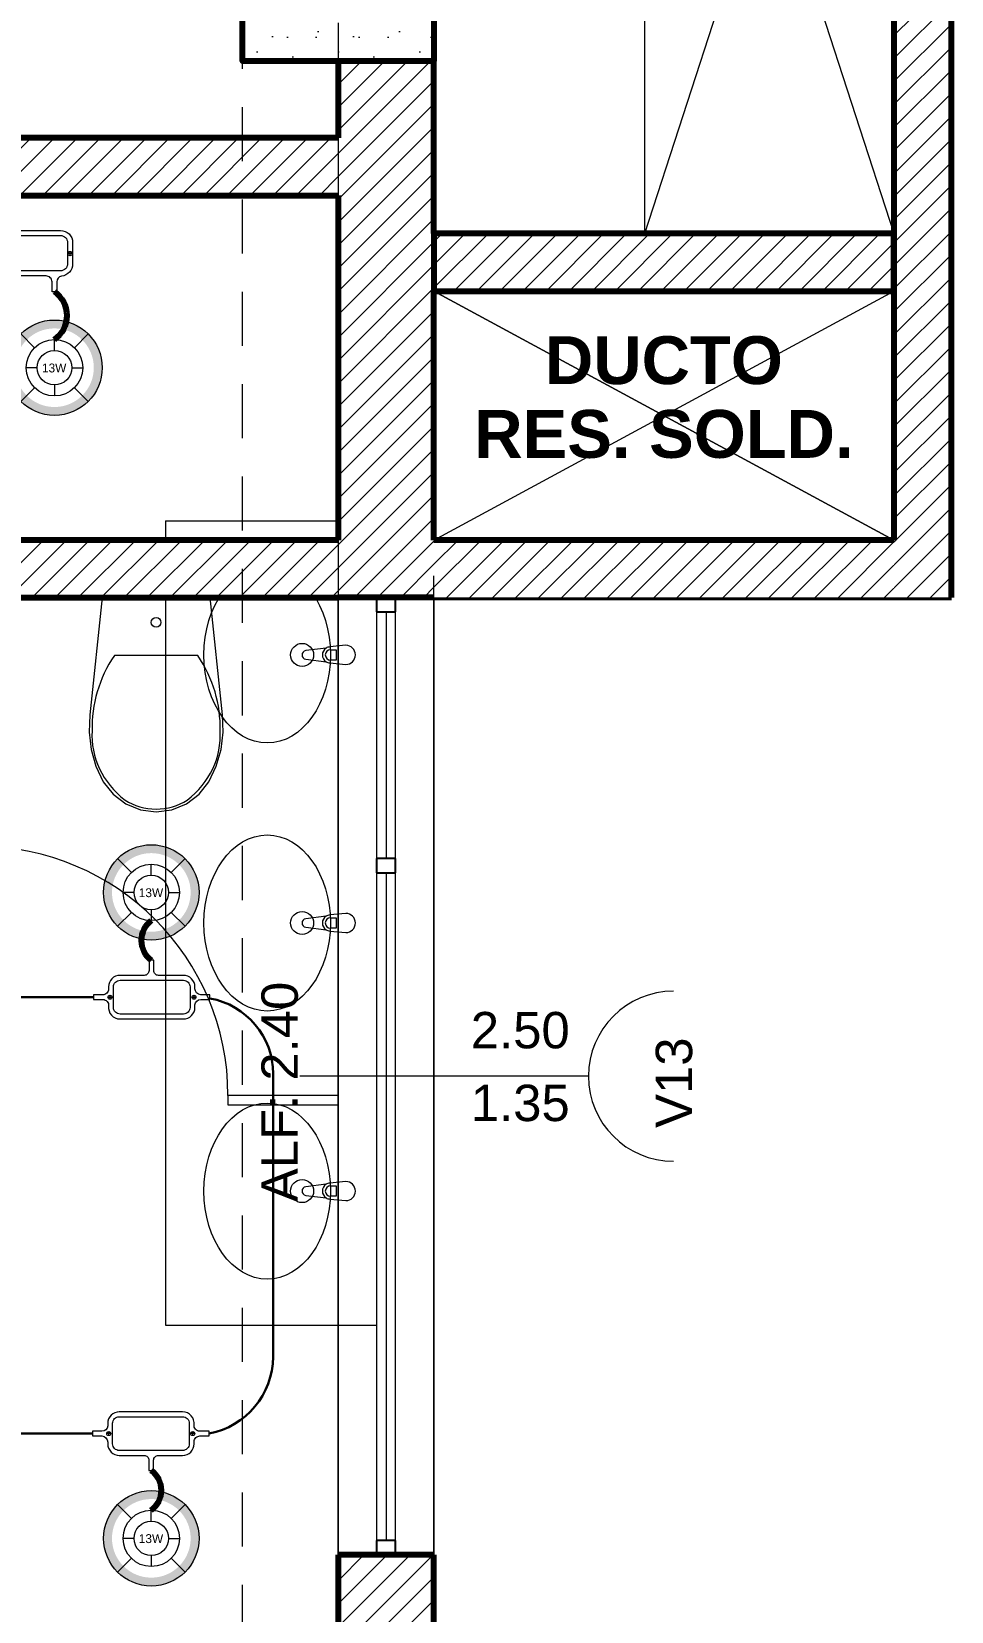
# Model space of a CAD drawing. Header units: inches. Extents: x -38 to 5698, y -33 to 92.
# Drawn here: x 420.52 to 422.92, y 12.353 to 16.477 of the extents above; entities that cross this region are included whole.
import ezdxf
from ezdxf.lldxf.tags import DXFTag

# ---------------------------------------------------------------- set-up
doc = ezdxf.new("R2010")
doc.units = ezdxf.units.IN
doc.header["$MEASUREMENT"] = 0
doc.set_wipeout_variables(frame=1)
for name, pattern in [('ACAD_ISO04W100', [30, 24, -3, 0, -3]), ('CONTINUA', [0]), ('Hidden Line', [0.195611, 0.141111, -0.0545]), ('Punto & Raya', [0.65, 0.5, -0.075, 0, -0.075]), ('Wipeout_Contour', [1, 0, -1])]:
    doc.linetypes.add(name, pattern=pattern)
for name, color, linetype, lineweight in [('01 IE LUM LED AD DN570C', 1, 'Continuous', 13), ('ALUMBRADO_CONDUIT', 30, 'CONDUIT1', 30), ('Bancas', 1, 'Continuous', 13), ('CABLEADO EXT.', 3, 'PVCSUBT', 30), ('Simb_Alumbrado', 140, 'CONTINUA', 30)]:
    doc.layers.add(name, color=color, linetype=linetype, lineweight=lineweight)
for name, color, linetype in [('02 _ ARQ _ ALB _ Ejes Generales', 7, 'Continuous'), ('02 _ ARQ _ ZON _ Espacio.3D', 7, 'Continuous'), ('08 _ STR _ EXT _ 06 Columnas', 7, 'Continuous'), ('08 _ STR _ EXT _ 07 Losa Aligerada', 7, 'Continuous'), ('08 _ STR _ EXT _ 09 Vigas', 7, 'Continuous'), ('Dibujo 2D - General', 7, 'Continuous'), ('Estructura - 04 MURO', 7, 'Continuous'), ('Interior - Sanitarios', 7, 'Continuous'), ('Notas - Textos', 7, 'Continuous')]:
    doc.layers.add(name, color=color, linetype=linetype)
doc.styles.add('Estilo_Generado_4', font='swisse.ttf')
doc.styles.add('Estilo_Generado_8', font='arialbd.ttf')
doc.styles.add('{18b73a54-fa43-428c-adcb-c1c7bbdf2c84}', font='Simplex.shx')
tags = doc.linetypes.add('CONDUIT', pattern='A,1.5,-0.210535,["con",{18b73a54-fa43-428c-adcb-c1c7bbdf2c84},S=0.2,R=0,X=0,Y=-0.065594],-0.702384', length=2.412919).pattern_tags.tags
tags[6] = DXFTag(74, 10)
tags = doc.linetypes.add('CONDUIT1', pattern='A,1,-0.19772,["con",{18b73a54-fa43-428c-adcb-c1c7bbdf2c84},S=0.2,R=0,X=0,Y=-0.065594],-0.593642', length=1.791362).pattern_tags.tags
tags[6] = DXFTag(74, 10)
tags = doc.linetypes.add('PVCSUBT', pattern='A,0.6,-0.3,0.6,-0.075691,["PVC",Standard,S=0.2,R=0,X=0,Y=-0.093724],-0.621005', length=2.196696).pattern_tags.tags
tags[10] = DXFTag(74, 10)
pattern_1 = [(45, (370.000046, 6e-09), (-0.030052038, 0.030052038), [])]

# ---------------------------------------------------------------- blocks, each defined once
blk = doc.blocks.new('LUM DN570C')
at = {"layer": '01 IE LUM LED AD DN570C'}
h = blk.add_hatch(color=256, dxfattribs=at)
edge = h.paths.add_edge_path()
edge.add_arc((0, 0), 0.1344, 0, 360)
edge = h.paths.add_edge_path(flags=17)
edge.add_arc((0, 0), 0.1108, 0, 360)
for p, q in [((-0.0561, 0.0563), (-0.0949, 0.0952)), ((0.0561, 0.0563), (0.0949, 0.0952)), ((-0.0561, -0.0563), (-0.0949, -0.0952)), ((0.0561, -0.0563), (0.0949, -0.0952))]:
    blk.add_line(p, q, dxfattribs=at)
at = {"layer": '01 IE LUM LED AD DN570C', "ltscale": 0.4}
for p, q in [((0, 0.0487), (0, 0.0795)), ((-0.0487, 0), (-0.0795, 0)), ((0.0487, 0), (0.0795, 0)), ((0, -0.0487), (0, -0.0795))]:
    blk.add_line(p, q, dxfattribs=at)
at = {"layer": '01 IE LUM LED AD DN570C'}
for radius in [0.1344, 0.0795]:
    blk.add_circle((0, 0), radius, dxfattribs=at)
at = {"layer": '01 IE LUM LED AD DN570C', "ltscale": 0.4}
blk.add_circle((0, 0), 0.0487, dxfattribs=at)
at = {"color": 1, "linetype": 'ByBlock', "lineweight": 80, "insert": (-0.0353, 0.0117), "char_height": 0.025, "width": 0.622217, "attachment_point": 1}
blk.add_mtext('13W ', dxfattribs=at)
blk = doc.blocks.new('oval t')
at = {"layer": 'Simb_Alumbrado', "lineweight": 13}
blk.add_lwpolyline([(0.0141, 0.0102, -0.414214), (0.0041, 0.0202), (0.0041, 0.0416), (-0.0056, 0.0416), (-0.0056, 0.0202, -0.414214), (-0.0156, 0.0102), (-0.0659, 0.0102, 0.414214), (-0.0899, -0.0138), (-0.0899, -0.0183, -0.414214), (-0.1019, -0.0303), (-0.1213, -0.0303), (-0.1213, -0.04), (-0.1016, -0.04, -0.451917), (-0.0897, -0.0535, 0.451917), (-0.0659, -0.0805), (0.0659, -0.0805, 0.414214), (0.0899, -0.0566), (0.0899, -0.0512, -0.398753), (0.1019, -0.0401), (0.1213, -0.0401), (0.1213, -0.0304), (0.1019, -0.0304, -0.368669), (0.0899, -0.0176), (0.0899, -0.0138, 0.414214), (0.0659, 0.0102), (0.0141, 0.0102)], format="xyb", dxfattribs=at)
blk.add_lwpolyline([(-0.0659, 0), (0.0659, 0, -0.414214), (0.0797, -0.0138), (0.0797, -0.0566, -0.414214), (0.0659, -0.0703), (-0.0659, -0.0703, -0.414214), (-0.0797, -0.0566), (-0.0797, -0.0138, -0.414214)], format="xyb", close=True, dxfattribs=at)
for points in [[(-0.0869, -0.031), (-0.0869, -0.0394)], [(0.0879, -0.031), (0.0879, -0.0394)], [(-0.0911, -0.0352), (-0.0828, -0.0352)], [(0.0837, -0.0352), (0.0921, -0.0352)]]:
    blk.add_lwpolyline(points, dxfattribs=at)
for centre in [(-0.0869, -0.0352), (0.0879, -0.0352)]:
    blk.add_circle(centre, 0.00419, dxfattribs=at)
blk = doc.blocks.new('CAJA OVAL TIPO L')
at = {"layer": 'Simb_Alumbrado', "lineweight": 13}
blk.add_lwpolyline([(-0.0491, -0.079), (-0.0491, -0.0343, -0.380413), (-0.0258, -0.0088), (-0.0258, -0.0088, 0.341426), (-0.0164, 0.0033), (-0.0164, 0.0236), (-0.0063, 0.0236), (-0.0063, 0.0033, 0.414214), (0.0063, -0.0092), (0.1138, -0.0092, -0.414214), (0.1388, -0.0343), (0.1388, -0.0382, 0.414214), (0.1513, -0.0508), (0.1716, -0.0508), (0.1716, -0.0609), (0.1513, -0.0609, 0.414214), (0.1388, -0.0734), (0.1388, -0.079, -0.414214), (0.1138, -0.104), (-0.0241, -0.104, -0.414214), (-0.0491, -0.079, 0.414214)], format="xyb", dxfattribs=at)
blk.add_lwpolyline([(-0.0241, -0.0199), (0.1138, -0.0199, -0.414214), (0.1282, -0.0343), (0.1282, -0.079, -0.414214), (0.1138, -0.0934), (-0.0241, -0.0934, -0.414214), (-0.0384, -0.079), (-0.0384, -0.0343, -0.414214)], format="xyb", close=True, dxfattribs=at)
for points in [[(-0.0483, -0.0558), (-0.0395, -0.0558)], [(-0.0439, -0.0514), (-0.0439, -0.0602)], [(0.1323, -0.0558), (0.1411, -0.0558)], [(0.1367, -0.0514), (0.1367, -0.0602)]]:
    blk.add_lwpolyline(points, dxfattribs=at)
for centre in [(-0.0439, -0.0558), (0.1367, -0.0558)]:
    blk.add_circle(centre, 0.00438, dxfattribs=at)

msp = doc.modelspace()

# ---------------------------------------------------------------- linework, layer by layer
at = {"layer": '02 _ ARQ _ ZON _ Espacio.3D', "color": 9, "linetype": 'Continuous', "lineweight": 5, "flags": 128}
for points in [[(417.97, 20.1), (417.97, 17.2499), (419.295, 17.2499), (419.295, 17.0999), (418.32, 17.0999), (418.32, 16.1999), (421.32, 16.1999), (421.32, 16.4), (421.07, 16.4), (421.07, 16.9), (420.57, 16.9), (420.57, 17.4), (421.32, 17.4), (421.32, 20.1)], [(418.47, 15.1499), (421.3199, 15.1499), (421.32, 16.0499), (418.32, 16.0499), (418.32, 15.3499), (418.47, 15.3499)], [(417.42, 14.9999), (417.42, 11.7), (421.32, 11.7), (421.32, 14.9999), (418.47, 14.9999), (418.47, 13.6749), (418.32, 13.6749), (418.32, 14.9999)]]:
    msp.add_lwpolyline(points, close=True, dxfattribs=at)
at = {"layer": '08 _ STR _ EXT _ 07 Losa Aligerada', "color": 254, "linetype": 'Continuous', "lineweight": 18, "flags": 128}
for points in [[(397.1712, 7.2), (407.07, 7.2), (407.07, 6.8828), (408.0698, 6.8828), (408.0698, 4.1), (413.5698, 4.1), (413.5698, 6.8828), (414.57, 6.8828), (414.57, 7.2038), (421.57, 7.2038), (421.57, 15.1499), (421.57, 15.1499), (421.57, 15.7999), (421.57, 15.7999), (421.57, 20.35), (416.6701, 20.35), (416.6701, 22.35), (416.6701, 22.6), (416.6701, 24.5), (416.6701, 24.75), (416.6701, 26.75), (421.57, 26.75), (421.57, 39.9)], [(421.57, 15.7999), (422.77, 15.7999), (422.77, 15.1499), (421.57, 15.1499), (421.57, 14.9999), (422.92, 14.9999), (422.92, 18.1001), (421.57, 18.1001)]]:
    msp.add_lwpolyline(points, dxfattribs=at)
msp.add_lwpolyline([(422.12, 17.9499), (422.77, 17.9499), (422.77, 15.9499), (422.12, 15.9499)], close=True, dxfattribs=at)
at = {"layer": 'ALUMBRADO_CONDUIT', "color": 30, "lineweight": 30, "ltscale": 0.4, "true_color": 0xf26722}
for p, q in [((420.0106, 13.9562), (420.6814, 13.9562)), ((421.1502, 13.7562), (421.1502, 13.0169)), ((420.0086, 12.8169), (420.6794, 12.8169))]:
    msp.add_line(p, q, dxfattribs=at)
for centre, radius, start, end in [((420.9502, 13.7562), 0.2, 0, 79.8105), ((420.9441, 13.0191), 0.2061, 281.0551, 359.3769)]:
    msp.add_arc(centre, radius, start, end, dxfattribs=at)
at = {"layer": 'CABLEADO EXT.', "color": 3, "lineweight": 80}
for centre, radius, start, end in [((420.5366, 15.7359), 0.0759, 304.7126, 55.2874), ((420.8702, 14.1044), 0.0641, 126.0183, 233.9817), ((420.7948, 12.6687), 0.0641, 306.0183, 53.9817)]:
    msp.add_arc(centre, radius, start, end, dxfattribs=at)
at = {"layer": 'Estructura - 04 MURO', "color": 165, "linetype": 'Continuous', "lineweight": 25}
for p, q in [((421.42, 14.9624), (421.47, 14.9624)), ((421.47, 14.3188), (421.42, 14.3188)), ((421.42, 14.3188), (421.42, 14.2813)), ((421.47, 14.2813), (421.47, 14.3188)), ((421.42, 14.2813), (421.47, 14.2813)), ((421.47, 12.5375), (421.42, 12.5375))]:
    msp.add_line(p, q, dxfattribs=at)
at = {"layer": 'Estructura - 04 MURO', "color": 165, "linetype": 'Continuous', "lineweight": 15}
for p, q in [((421.42, 14.9624), (421.42, 14.3188)), ((421.445, 14.9624), (421.445, 14.3188)), ((421.47, 14.3188), (421.47, 14.9624)), ((421.42, 14.2813), (421.42, 12.5375)), ((421.445, 14.2813), (421.445, 12.5375)), ((421.47, 12.5375), (421.47, 14.2813)), ((421.9731, 13.75), (421.22, 13.75))]:
    msp.add_line(p, q, dxfattribs=at)
at = {"layer": 'Estructura - 04 MURO', "color": 251, "linetype": 'Continuous', "lineweight": 13, "flags": 128}
msp.add_lwpolyline([(422.195, 13.9719, 1), (422.195, 13.528)], format="xyb", dxfattribs=at)
at = {"layer": 'Interior - Sanitarios', "color": 205, "linetype": 'Continuous', "lineweight": 13}
for p, q in [((420.8699, 15.2), (420.8699, 13.1)), ((420.8699, 15.2), (421.4199, 15.2)), ((421.4199, 15.2), (421.4199, 13.1)), ((421.3001, 14.8636), (421.315, 14.8636)), ((421.315, 14.8636), (421.315, 14.8364)), ((421.315, 14.8364), (421.3001, 14.8364)), ((421.3001, 14.1636), (421.315, 14.1636)), ((421.315, 14.1636), (421.315, 14.1364)), ((421.315, 14.1364), (421.3001, 14.1364)), ((421.3001, 13.4636), (421.315, 13.4636)), ((421.315, 13.4636), (421.315, 13.4364)), ((421.315, 13.4364), (421.3001, 13.4364)), ((420.8699, 13.1), (421.4199, 13.1))]:
    msp.add_line(p, q, dxfattribs=at)
at = {"layer": 'Interior - Sanitarios', "color": 251, "linetype": 'Continuous', "lineweight": 13}
for p, q in [((420.845, 14.8485), (420.7361, 14.8485)), ((420.954, 14.8485), (420.845, 14.8485))]:
    msp.add_line(p, q, dxfattribs=at)
at = {"layer": 'Interior - Sanitarios', "color": 251, "linetype": 'Continuous', "lineweight": 13, "flags": 128}
msp.add_lwpolyline([(420.6756, 14.6032), (420.688, 14.5597), (420.707, 14.5186), (420.7326, 14.486), (420.7657, 14.4611), (420.804, 14.4454), (420.845, 14.4399), (420.8861, 14.4454), (420.9244, 14.4611), (420.9574, 14.486), (420.983, 14.5186), (421.002, 14.5597), (421.0144, 14.6032), (421.0199, 14.6481), (421.0184, 14.6933), (420.986, 14.9999), (420.704, 14.9999), (420.6717, 14.6933), (420.6701, 14.6481)], close=True, dxfattribs=at)
at = {"layer": 'Interior - Sanitarios', "color": 205, "linetype": 'Continuous', "lineweight": 13, "flags": 128}
for points in [[(421.3399, 14.875), (421.298, 14.871, 0.12102), (421.2884, 14.8677), (421.2355, 14.8611, 0.882566), (421.2355, 14.8389), (421.2884, 14.8323, 0.12102), (421.298, 14.829), (421.3399, 14.825, 1)], [(421.3399, 14.175), (421.298, 14.171, 0.12102), (421.2884, 14.1677), (421.2355, 14.1611, 0.882566), (421.2355, 14.1389), (421.2884, 14.1323, 0.12102), (421.298, 14.129), (421.3399, 14.125, 1)], [(421.3399, 13.475), (421.298, 13.471, 0.12102), (421.2884, 13.4677), (421.2355, 13.4611, 0.882566), (421.2355, 13.4389), (421.2884, 13.4323, 0.12102), (421.298, 13.429), (421.3399, 13.425, 1)]]:
    msp.add_lwpolyline(points, format="xyb", close=True, dxfattribs=at)
at = {"layer": 'Interior - Sanitarios', "color": 175, "linetype": 'Continuous', "lineweight": 13, "flags": 128}
msp.add_lwpolyline([(421.32, 13.6749), (421.32, 13.6999), (421.0325, 13.6999), (421.0325, 13.6749)], close=True, dxfattribs=at)
at = {"layer": 'Interior - Sanitarios', "color": 251, "linetype": 'Continuous', "lineweight": 13}
msp.add_circle((420.845, 14.9349), 0.0127, dxfattribs=at)
at = {"layer": 'Interior - Sanitarios', "color": 205, "linetype": 'Continuous', "lineweight": 13}
for centre in [(421.226, 14.85), (421.226, 14.15), (421.226, 13.45)]:
    msp.add_circle(centre, 0.03, dxfattribs=at)
at = {"layer": 'Interior - Sanitarios', "color": 175, "linetype": 'Continuous', "lineweight": 13}
for centre, radius, start, end in [((421.2999, 14.85), 0.0211, 122.771, 237.229), ((421.3001, 14.85), 0.0136, 90, 270), ((420.3825, 13.6999), 0.65, 0, 90), ((421.2999, 14.15), 0.0211, 122.771, 237.229), ((421.3001, 14.15), 0.0136, 90, 270), ((421.2999, 13.45), 0.0211, 122.771, 237.229), ((421.3001, 13.45), 0.0136, 90, 270)]:
    msp.add_arc(centre, radius, start, end, dxfattribs=at)
at = {"layer": 'Interior - Sanitarios', "color": 205, "linetype": 'Continuous', "lineweight": 13}
for centre in [(421.1349, 14.85), (421.1349, 14.15), (421.1349, 13.45)]:
    msp.add_ellipse(centre, major_axis=(0, 0.23), ratio=0.717391, dxfattribs=at)
at = {"layer": 'Interior - Sanitarios', "color": 251, "linetype": 'Continuous', "lineweight": 13}
for centre, major_axis, start_param, end_param in [((421.1031, 14.6605), (0.4253, 0), 2.612188, 3.165208), ((420.5869, 14.6605), (0.4253, 0), 6.259567, 6.812588), ((420.9345, 14.6392), (0.2569, 0), 3.085861, 3.98645), ((420.7556, 14.6392), (0.2569, 0), 5.438324, 6.338913), ((420.8458, 14.5688), (0.1385, 0), 4.079884, 4.706528), ((420.8442, 14.5688), (0.1385, 0), 4.71825, 5.344894)]:
    msp.add_ellipse(centre, major_axis=major_axis, ratio=0.875546, start_param=start_param, end_param=end_param, dxfattribs=at)

# ---------------------------------------------------------------- block references
at = {"layer": '01 IE LUM LED AD DN570C', "color": 1, "lineweight": 5, "xscale": 0.9263905751172247, "yscale": 0.9263905751172247, "zscale": 0.9263905751172247}
for p in [(420.5798, 15.5999), (420.8325, 14.2298), (420.8325, 12.5433)]:
    msp.add_blockref('LUM DN570C', p, dxfattribs=at)
at = {"layer": 'ALUMBRADO_CONDUIT', "linetype": 'CONDUIT', "lineweight": 30, "xscale": 1.253906979044094, "yscale": 1.253906979044094, "zscale": 1.253906979044094, "rotation": 180}
msp.add_blockref('CAJA OVAL TIPO L', (420.5656, 15.8279), dxfattribs=at)
at = {"layer": 'Bancas', "color": 252, "true_color": 0x939598, "xscale": 1.253906979044094, "yscale": 1.253906979044094, "zscale": 1.253906979044094}
msp.add_blockref('oval t', (420.8335, 14.0004), dxfattribs=at)
at = {"layer": 'Bancas', "color": 252, "true_color": 0x939598, "xscale": 1.253906979044094, "yscale": 1.253906979044094, "zscale": 1.253906979044094, "rotation": 180}
msp.add_blockref('oval t', (420.8315, 12.7727), dxfattribs=at)

# ---------------------------------------------------------------- texts
at = {"layer": 'Estructura - 04 MURO', "color": 251, "lineweight": 25, "char_height": 0.095, "attachment_point": 7, "rotation": 90, "style": 'Estilo_Generado_4'}
for s, insert in [('\\A1;{\\pql;\\pt0;\\fSwis721 Ex BT|b0|i0|c0|p34;ALF: 2.40\\fSwis721 Ex BT|b0|i0|c0|p34;\\A1{\\H.66x;\\S^  ;}\\fSwis721 Ex BT|b0|i0|c0|p34;\\fSwis721 Ex BT|b0|i0|c0|p34;}', (421.2425, 13.4212)), ('\\A1;{\\pql;\\pt0;\\fSwis721 Ex BT|b0|i0|c0|p34;V13\\fSwis721 Ex BT|b0|i0|c0|p34;\\fSwis721 Ex BT|b0|i0|c0|p34;\\fSwis721 Ex BT|b0|i0|c0|p34;}', (422.245, 13.6149))]:
    msp.add_mtext(s, dxfattribs=dict(at, insert=insert))
at = {"layer": 'Estructura - 04 MURO', "color": 251, "lineweight": 25, "char_height": 0.095, "attachment_point": 7, "style": 'Estilo_Generado_4'}
for s, insert in [('\\A1;{\\pql;\\pt0;\\fSwis721 Ex BT|b0|i0|c0|p34;2.50\\fSwis721 Ex BT|b0|i0|c0|p34;\\A1{\\H.66x;\\S^  ;}\\fSwis721 Ex BT|b0|i0|c0|p34;\\fSwis721 Ex BT|b0|i0|c0|p34;}', (421.666, 13.795)), ('\\A1;{\\pql;\\pt0;\\fSwis721 Ex BT|b0|i0|c0|p34;1.35\\fSwis721 Ex BT|b0|i0|c0|p34;\\A1{\\H.66x;\\S^  ;}\\fSwis721 Ex BT|b0|i0|c0|p34;\\fSwis721 Ex BT|b0|i0|c0|p34;}', (421.666, 13.605))]:
    msp.add_mtext(s, dxfattribs=dict(at, insert=insert))
at = {"layer": 'Notas - Textos', "color": 251, "linetype": 'Continuous', "lineweight": 25, "insert": (422.17, 15.6821), "char_height": 0.125, "attachment_point": 2, "line_spacing_factor": 0.924085, "style": 'Estilo_Generado_8'}
msp.add_mtext('\\A1;{\\pqc;\\fArial|b1|i0|c0|p34;DUCTO \\P\\pqc;\\fArial|b1|i0|c0|p34;RES\\fArial|b1|i0|c0|p34;.\\fArial|b1|i0|c0|p34; SOLD.}', dxfattribs=at)

# ---------------------------------------------------------------- next in the draw order: wipeouts: each hides what was drawn before it
at = {"color": 254, "linetype": 'Wipeout_Contour', "lineweight": 0, "ltscale": 13070.875617}
msp.add_wipeout([(421.57, 16.4), (421.32, 16.4), (421.32, 14.9999), (421.57, 14.9999)], dxfattribs=at).dxf.layer = 'Estructura - 04 MURO'
at = {"color": 254, "linetype": 'Wipeout_Contour', "lineweight": 0, "ltscale": 13070.814163}
msp.add_wipeout([(421.32, 11.7), (421.57, 11.7), (421.57, 12.5), (421.32, 12.5)], dxfattribs=at).dxf.layer = 'Estructura - 04 MURO'

# ---------------------------------------------------------------- next in the draw order: hatches: boundary and pattern name
at = {"layer": '08 _ STR _ EXT _ 06 Columnas', "linetype": 'Continuous', "lineweight": 9}
h = msp.add_hatch(dxfattribs=at)
h.set_pattern_fill('HORMIGÓN_EN_MASA_0002', style=0, pattern_type=2)
h.set_pattern_definition([(0, (370.00005, 6e-09), (0, 0.3897114), [0.024375, -0.200625]), (0, (370.11255, 0.19486), (0, 0.3897114), [0.024375, -0.200625]), (60, (370.00005, 6e-09), (-0.3375, 0.1948557), [0.024375, -0.200625]), (60, (370.22505, 6e-09), (-0.3375, 0.1948557), [0.024375, -0.200625]), (120, (370.02442, 6e-09), (0.3375, 0.1948557), [0.024375, -0.200625]), (120, (370.24942, 6e-09), (0.3375, 0.1948557), [0.024375, -0.200625]), (0, (370.00005, 0.0375), (0, 0.075), [0, -0.075, 0, -0.1125]), (45, (370.03755, 0.0375), (-0.05303301, 0.05303301), [0, -0.05625, 0, -0.09375])])
h.paths.add_polyline_path([(420.57, 17.4), (420.57, 16.9), (421.07, 16.9), (421.07, 16.4), (421.57, 16.4), (421.57, 17.4)])
at = {"layer": 'Estructura - 04 MURO', "linetype": 'Continuous', "lineweight": 5}
h = msp.add_hatch(dxfattribs=at)
h.set_pattern_fill('LADRILLO_COMÚN_0002', color=252, style=0, pattern_type=2)
h.set_pattern_definition(pattern_1)
h.paths.add_polyline_path([(421.57, 16.4), (421.32, 16.4), (421.32, 14.9999), (421.57, 14.9999)])
h = msp.add_hatch(dxfattribs=at)
h.set_pattern_fill('LADRILLO_COMÚN_0002', color=252, style=0, pattern_type=2)
h.set_pattern_definition(pattern_1)
h.paths.add_polyline_path([(421.32, 11.7), (421.57, 11.7), (421.57, 12.5), (421.32, 12.5)])

# ---------------------------------------------------------------- next in the draw order: linework, layer by layer
at = {"layer": '08 _ STR _ EXT _ 06 Columnas', "color": 7, "linetype": 'Continuous', "lineweight": 80, "flags": 128}
msp.add_lwpolyline([(420.57, 17.4), (421.57, 17.4), (421.57, 16.4), (421.07, 16.4), (421.07, 16.9), (420.57, 16.9)], close=True, dxfattribs=at)
at = {"layer": 'Estructura - 04 MURO', "color": 7, "linetype": 'Continuous', "lineweight": 80}
for p, q in [((422.92, 14.9999), (421.32, 14.9999)), ((421.57, 12.5), (421.32, 12.5))]:
    msp.add_line(p, q, dxfattribs=at)
at = {"layer": 'Estructura - 04 MURO', "color": 165, "linetype": 'Continuous', "lineweight": 15}
for p, q in [((421.32, 14.9999), (421.32, 12.5)), ((421.57, 14.9999), (421.57, 12.5))]:
    msp.add_line(p, q, dxfattribs=at)
at = {"layer": 'Estructura - 04 MURO', "color": 165, "linetype": 'Continuous', "lineweight": 25}
for p, q in [((421.42, 14.9999), (421.42, 14.9624)), ((421.47, 14.9624), (421.47, 14.9999)), ((421.42, 12.5375), (421.42, 12.5)), ((421.47, 12.5), (421.47, 12.5375))]:
    msp.add_line(p, q, dxfattribs=at)
at = {"layer": 'Estructura - 04 MURO', "color": 7, "linetype": 'Continuous', "lineweight": 80, "flags": 128}
for points in [[(421.32, 16.4), (421.32, 16.1999)], [(421.57, 15.9499), (421.57, 16.4)], [(421.32, 16.0499), (421.32, 15.1499)], [(421.57, 15.1499), (421.57, 15.7999)], [(421.32, 12.5), (421.32, 11.7)], [(421.57, 11.45), (421.57, 12.5)]]:
    msp.add_lwpolyline(points, dxfattribs=at)

# ---------------------------------------------------------------- next in the draw order: wipeouts: each hides what was drawn before it
at = {"color": 254, "linetype": 'Wipeout_Contour', "lineweight": 0, "ltscale": 13064.683708}
msp.add_wipeout([(418.47, 16.0499), (421.32, 16.0499), (421.32, 16.1999), (418.47, 16.1999)], dxfattribs=at).dxf.layer = 'Estructura - 04 MURO'
at = {"color": 254, "linetype": 'Wipeout_Contour', "lineweight": 0, "ltscale": 13073.778517}
msp.add_wipeout([(421.57, 15.7999), (422.77, 15.7999), (422.77, 15.9499), (421.57, 15.9499)], dxfattribs=at).dxf.layer = 'Estructura - 04 MURO'
at = {"color": 254, "linetype": 'Wipeout_Contour', "lineweight": 0, "ltscale": 13064.663648}
msp.add_wipeout([(418.47, 15.1499), (418.47, 14.9999), (421.32, 14.9999), (421.32, 15.1499)], dxfattribs=at).dxf.layer = 'Estructura - 04 MURO'
at = {"color": 254, "linetype": 'Wipeout_Contour', "lineweight": 0, "ltscale": 9807.769995}
msp.add_wipeout([(422.77, 14.9999), (422.92, 14.9999), (422.77, 15.1499)], dxfattribs=at).dxf.layer = 'Estructura - 04 MURO'

# ---------------------------------------------------------------- next in the draw order: hatches: boundary and pattern name
at = {"layer": 'Estructura - 04 MURO', "linetype": 'Continuous', "lineweight": 5}
h = msp.add_hatch(dxfattribs=at)
h.set_pattern_fill('LADRILLO_COMÚN_0002', color=252, style=0, pattern_type=2)
h.set_pattern_definition(pattern_1)
h.paths.add_polyline_path([(418.47, 16.0499), (421.32, 16.0499), (421.32, 16.1999), (418.47, 16.1999)])
h = msp.add_hatch(dxfattribs=at)
h.set_pattern_fill('LADRILLO_COMÚN_0002', color=252, style=0, pattern_type=2)
h.set_pattern_definition(pattern_1)
h.paths.add_polyline_path([(421.57, 15.7999), (422.77, 15.7999), (422.77, 15.9499), (421.57, 15.9499)])
h = msp.add_hatch(dxfattribs=at)
h.set_pattern_fill('LADRILLO_COMÚN_0002', color=252, style=0, pattern_type=2)
h.set_pattern_definition(pattern_1)
h.paths.add_polyline_path([(418.47, 15.1499), (418.47, 14.9999), (421.32, 14.9999), (421.32, 15.1499)])
h = msp.add_hatch(dxfattribs=at)
h.set_pattern_fill('LADRILLO_COMÚN_0002', color=252, style=0, pattern_type=2)
h.set_pattern_definition(pattern_1)
h.paths.add_polyline_path([(422.77, 14.9999), (422.92, 14.9999), (422.77, 15.1499)])

# ---------------------------------------------------------------- next in the draw order: linework, layer by layer
at = {"layer": '02 _ ARQ _ ALB _ Ejes Generales', "color": 251, "linetype": 'Punto & Raya', "lineweight": 13}
msp.add_line((421.32, 45.9), (421.32, 2.05), dxfattribs=at)
at = {"layer": '08 _ STR _ EXT _ 09 Vigas', "color": 251, "linetype": 'Hidden Line', "lineweight": 13}
msp.add_line((421.07, 7.7), (421.07, 16.9), dxfattribs=at)
at = {"layer": 'Estructura - 04 MURO', "color": 7, "linetype": 'Continuous', "lineweight": 80, "flags": 128}
for points in [[(421.32, 16.1999), (418.47, 16.1999)], [(418.47, 16.0499), (421.32, 16.0499)], [(422.77, 15.9499), (421.57, 15.9499)], [(421.57, 15.9499), (421.57, 15.7999)], [(422.77, 15.7999), (422.77, 15.9499)], [(421.57, 15.7999), (422.77, 15.7999)], [(421.32, 15.1499), (418.47, 15.1499)], [(418.47, 14.9999), (421.32, 14.9999)]]:
    msp.add_lwpolyline(points, dxfattribs=at)

# ---------------------------------------------------------------- next in the draw order: wipeouts: each hides what was drawn before it
at = {"color": 254, "linetype": 'Wipeout_Contour', "lineweight": 0, "ltscale": 9806.925307}
msp.add_wipeout([(422.77, 15.1499), (422.92, 14.9999), (422.92, 15.1499)], dxfattribs=at).dxf.layer = 'Estructura - 04 MURO'

# ---------------------------------------------------------------- next in the draw order: hatches: boundary and pattern name
at = {"layer": 'Estructura - 04 MURO', "linetype": 'Continuous', "lineweight": 5}
h = msp.add_hatch(dxfattribs=at)
h.set_pattern_fill('LADRILLO_COMÚN_0002', color=252, style=0, pattern_type=2)
h.set_pattern_definition(pattern_1)
h.paths.add_polyline_path([(422.77, 15.1499), (422.92, 14.9999), (422.92, 15.1499)])

# ---------------------------------------------------------------- next in the draw order: wipeouts: each hides what was drawn before it
at = {"color": 254, "linetype": 'Wipeout_Contour', "lineweight": 0, "ltscale": 13076.493281}
msp.add_wipeout([(422.77, 17.9501), (422.77, 15.1499), (422.92, 15.1499), (422.92, 17.9501)], dxfattribs=at).dxf.layer = 'Estructura - 04 MURO'

# ---------------------------------------------------------------- next in the draw order: hatches: boundary and pattern name
at = {"layer": 'Estructura - 04 MURO', "linetype": 'Continuous', "lineweight": 5}
h = msp.add_hatch(dxfattribs=at)
h.set_pattern_fill('LADRILLO_COMÚN_0002', color=252, style=0, pattern_type=2)
h.set_pattern_definition(pattern_1)
h.paths.add_polyline_path([(422.77, 17.9501), (422.77, 15.1499), (422.92, 15.1499), (422.92, 17.9501)])

# ---------------------------------------------------------------- next in the draw order: linework, layer by layer
at = {"layer": 'Dibujo 2D - General', "color": 252, "linetype": 'ACAD_ISO04W100', "lineweight": 13}
for p, q in [((422.12, 15.9499), (422.77, 17.9499)), ((422.12, 17.9499), (422.77, 15.9499))]:
    msp.add_line(p, q, dxfattribs=at)
at = {"layer": 'Estructura - 04 MURO', "color": 7, "linetype": 'Continuous', "lineweight": 80, "flags": 128}
for points in [[(422.92, 14.9999), (422.92, 18.1001)], [(422.77, 17.9501), (422.77, 15.1499)]]:
    msp.add_lwpolyline(points, dxfattribs=at)

# ---------------------------------------------------------------- next in the draw order: wipeouts: each hides what was drawn before it
at = {"color": 254, "linetype": 'Wipeout_Contour', "lineweight": 0, "ltscale": 13073.763307}
msp.add_wipeout([(422.77, 15.1499), (421.5699, 15.1499), (421.5699, 14.9999), (422.77, 14.9999)], dxfattribs=at).dxf.layer = 'Estructura - 04 MURO'

# ---------------------------------------------------------------- next in the draw order: hatches: boundary and pattern name
at = {"layer": 'Estructura - 04 MURO', "linetype": 'Continuous', "lineweight": 5}
h = msp.add_hatch(dxfattribs=at)
h.set_pattern_fill('LADRILLO_COMÚN_0002', color=252, style=0, pattern_type=2)
h.set_pattern_definition(pattern_1)
h.paths.add_polyline_path([(422.77, 15.1499), (421.5699, 15.1499), (421.5699, 14.9999), (422.77, 14.9999)])

# ---------------------------------------------------------------- next in the draw order: linework, layer by layer
at = {"layer": '08 _ STR _ EXT _ 09 Vigas', "color": 251, "linetype": 'Hidden Line', "lineweight": 13}
msp.add_line((421.57, 7.2), (421.57, 39.9), dxfattribs=at)
at = {"layer": 'Dibujo 2D - General', "color": 252, "linetype": 'ACAD_ISO04W100', "lineweight": 13}
for p, q in [((421.57, 15.1499), (422.77, 15.7999)), ((422.77, 15.1499), (421.57, 15.7999)), ((421.57, 15.1499), (422.77, 15.7999)), ((421.57, 15.7999), (422.77, 15.1499))]:
    msp.add_line(p, q, dxfattribs=at)
at = {"layer": 'Estructura - 04 MURO', "color": 7, "linetype": 'Continuous', "lineweight": 80, "flags": 128}
msp.add_lwpolyline([(422.77, 15.1499), (421.5699, 15.1499)], dxfattribs=at)

doc.saveas('drawing.dxf')
